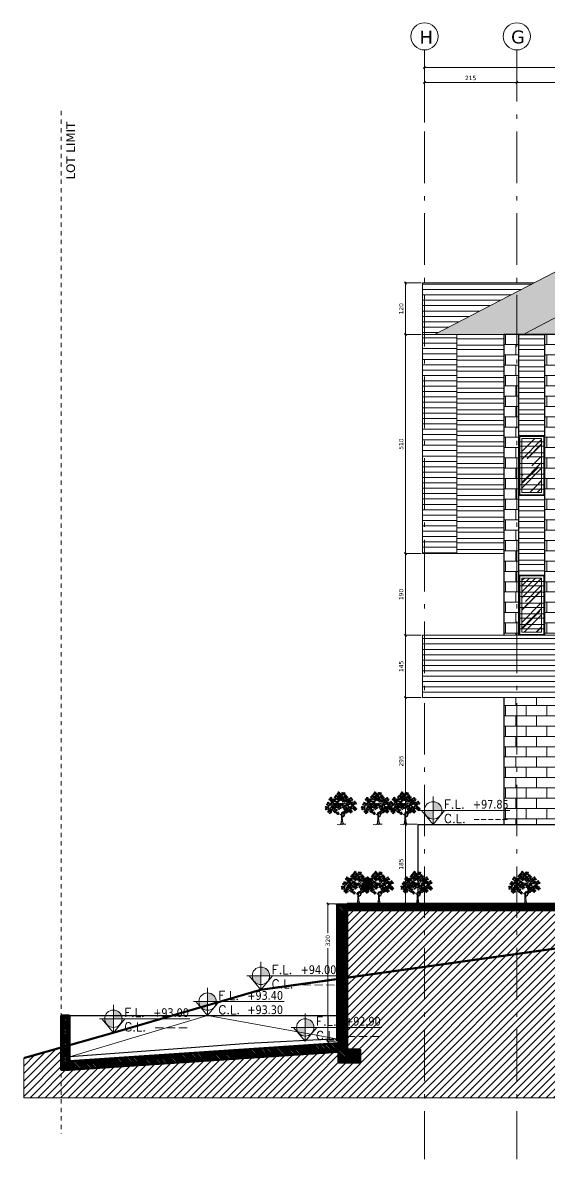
# Model space of a CAD drawing. Header units: inches. Extents: x -48 to 777, y -156 to 510.
# Drawn here: x 408.99 to 421.26, y -6.24 to 20.21 of the extents above; entities that cross this region are included whole.
import ezdxf
from ezdxf.enums import TextEntityAlignment as Align

# ---------------------------------------------------------------- set-up
doc = ezdxf.new("R2010")
doc.units = ezdxf.units.IN
doc.header["$MEASUREMENT"] = 0
for name, pattern in [('ACAD_ISO10W100', [18, 12, -3, 0, -3]), ('HIDDEN', [0.375, 0.25, -0.125]), ('NUHA', [1.45, 0.75, -0.25, 0.2, -0.25])]:
    doc.linetypes.add(name, pattern=pattern)
doc.layers.get('Defpoints').update_dxf_attribs({"lineweight": 5})
for name, color, linetype, lineweight in [('A-ANNOTATION', 34, 'Continuous', 5), ('A-AXIS ST', 251, 'ACAD_ISO10W100', 5), ('A-DIM', 9, 'Continuous', 5), ('A-HIDDEN', 254, 'HIDDEN', 5), ('A-PILLARS', 1, 'Continuous', 60), ('A-PLANTS', 3, 'Continuous', 5), ('A-SIGNS1', 20, 'Continuous', 15), ('A-SIGNS2', 30, 'Continuous', 15), ('A-TEXT', 50, 'Continuous', 15), ('A-WINDOWS', 4, 'Continuous', 20), ('C-STONE', 42, 'Continuous', 30), ('C-TILING', 31, 'Continuous', 30), ('D-STONE', 52, 'Continuous', 20), ('D-WOOD', 32, 'Continuous', 20), ('H-GLASS', 111, 'Continuous', 5), ('H-PILLARS', 61, 'Continuous', 5), ('H-WOOD', 26, 'Continuous', 5)]:
    doc.layers.add(name, color=color, linetype=linetype, lineweight=lineweight)
doc.layers.add('H-STONE', color=7, linetype='Continuous', lineweight=5, true_color=0xc8bd6a)
doc.layers.add('HH-DARK GREY', color=7, linetype='Continuous', lineweight=5, true_color=0x404040)
doc.styles.add('ROMAND', font='verdana.ttf')
doc.styles.add('ROMANS', font='romans__.ttf', dxfattribs={"height": 0.14})
doc.dimstyles.new('M-1.50', dxfattribs={"dimtxt": 0.1, "dimasz": 0.05, "dimexe": 0.025, "dimexo": 0.025, "dimgap": 0.05, "dimtad": 1, "dimlfac": 100, "dimrnd": 0.5, "dimzin": 9, "dimdsep": 46, "dimtxsty": 'ROMAND', "dimblk": 'OBLIQUE', "dimcen": 1, "dimdle": 0.025, "dimclrd": 256, "dimclre": 256, "dimclrt": 2, "dimadec": 0, "dimazin": 0, "dimtfac": 0.666667, "dimtmove": 2, "dimatfit": 3, "dimfxl": 0.04, "dimtolj": 1, "dimtzin": 5, "dimlwd": -1, "dimlwe": -1, "dimarcsym": 0})
pattern_1 = [(45, (0, 96.73333), (-0.088388348, 0.088388348), [])]

# ---------------------------------------------------------------- blocks, each defined once
blk = doc.blocks.new('DRC-LEF11')
for points in [[(-325, -375), (-466, 246), (-1031, 401), (-1313, -220), (-1736, 655), (-2512, 105), (-1962, -474), (-2554, -502), (-2526, -855), (-1553, -912), (-1680, -1731), (-1383, -898), (-904, -1406), (-255, -968), (-960, -488)], [(-417, 1201), (-1003, 888), (-1201, 1883), (-369, 1747), (-799, 2129), (-683, 2586), (-117, 2558), (-83, 2361), (183, 2279), (128, 1856), (769, 1999), (639, 1297), (67, 1454), (387, 888), (81, 1263), (-144, 608), (-703, 676)], [(2388, 1443), (2085, 1029), (2097, 1454), (1689, 1326), (1881, 801), (1514, 912), (1881, 685), (1607, 352), (1736, 37), (2056, 236), (2155, 580), (2178, 107), (2575, 142), (2511, 294), (2802, 311), (2435, 807), (2808, 964)], [(1593, -1462), (1791, -2436), (1269, -2493), (1170, -1900), (747, -2451), (-57, -1843), (789, -1236), (154, -1067), (253, -291), (1226, -615), (1621, -262), (2158, -700), (1678, -1293), (2355, -1618)]]:
    blk.add_lwpolyline(points, close=True)
blk = doc.blocks.new('Trf21')
for p, q in [((-0.088, 0.721), (-0.071, 0.665)), ((-0.087, 0.727), (-0.066, 0.667)), ((-0.128, 0.511), (-0.05, 0.451)), ((-0.071, 0.665), (-0.034, 0.628)), ((-0.066, 0.667), (-0.019, 0.627)), ((0.001, 0.247), (0.007, 0.388)), ((0.026, 0.193), (0.029, 0.375)), ((0.097, 0.63), (0.07, 0.541)), ((0.371, 0.6), (0.306, 0.557)), ((-0.032, 0.01), (-0.112, 0.016)), ((-0.045, 0.009), (-0.017, 0.057)), ((-0.042, 0.034), (0.003, 0.004)), ((-0.013, 0.047), (-0.032, 0.01)), ((-0.021, 0.004), (0.008, 0.026)), ((-0.017, 0.057), (-0.001, 0.225)), ((-0.001, 0.01), (0.092, -0.007)), ((0.003, 0.004), (0.037, 0.028)), ((0.021, 0.296), (0.075, 0.326)), ((0.025, 0.071), (0.045, 0.002)), ((0.032, 0.07), (0.026, 0.193)), ((0.056, -0.001), (0.032, 0.07)), ((0.092, -0.007), (0.163, 0.004))]:
    blk.add_line(p, q)
for points in [[(-0.128, 0.511), (-0.083, 0.47)], [(-0.101, 0.372), (-0.041, 0.269), (-0.001, 0.247)], [(0.005, 0.225), (-0.055, 0.266), (-0.101, 0.372)], [(0.099, 0.625), (0.081, 0.552)]]:
    blk.add_lwpolyline(points)
for centre, radius, start, end in [((0.018, 0.125), 0.0346, 210.3847, 292.3327), ((0.018, 0.128), 0.0346, 210.3847, 292.3327), ((0.008, 0.2), 0.0222, 233.6562, 325.635), ((0.006, 0.196), 0.0222, 238.7333, 337.3259)]:
    blk.add_arc(centre, radius, start, end)
for p, xscale, yscale, zscale, rotation in [((-0.38, 0.664), 2.433024000002827e-05, 2.433024000002827e-05, 2.433024000002827e-05, 355.8174267607223), ((-0.266, 0.78), 2.433024000002827e-05, 2.433024000002827e-05, 2.433024000002827e-05, 355.8174267607223), ((-0.252, 0.669), 2.027520000000564e-05, 2.027520000000564e-05, 2.027520000000564e-05, 206.5650511770604), ((-0.156, 0.736), 2.433023999999771e-05, 2.433023999999771e-05, 2.433023999999771e-05, 249.2089462000762), ((-0.106, 0.858), 2.43302399999876e-05, 2.43302399999876e-05, 2.43302399999876e-05, 251.5650511771555), ((-0.032, 0.956), 2.027520000000564e-05, 2.027520000000564e-05, 2.027520000000564e-05, 206.5650511770604), ((-0.024, 0.767), 2.43302399999876e-05, 2.43302399999876e-05, 2.43302399999876e-05, 251.5650511771555), ((0.031, 0.858), 2.43302399999876e-05, 2.43302399999876e-05, 2.43302399999876e-05, 251.5650511771555), ((0.104, 0.957), 2.433023999999771e-05, 2.433023999999771e-05, 2.433023999999771e-05, 249.2089462000762), ((0.101, 0.78), 2.027520000001363e-05, 2.027520000001363e-05, 2.027520000001363e-05, 251.2400569682416), ((0.154, 0.66), 2.43302399999876e-05, 2.43302399999876e-05, 2.43302399999876e-05, 251.5650511771555), ((0.182, 0.861), 2.433023999999771e-05, 2.433023999999771e-05, 2.433023999999771e-05, 249.2089462000762), ((0.24, 0.75), 2.027519999997771e-05, 2.027519999997771e-05, 2.027519999997771e-05, 116.5650511769465), ((0.305, 0.663), 2.43302399999876e-05, 2.43302399999876e-05, 2.43302399999876e-05, 251.5650511771555), ((0.35, 0.784), 2.43302399999876e-05, 2.43302399999876e-05, 2.43302399999876e-05, 251.5650511771555), ((0.43, 0.635), 2.433023999999771e-05, 2.433023999999771e-05, 2.433023999999771e-05, 249.2089462000762), ((-0.392, 0.483), 2.027519999995158e-05, 2.027519999995158e-05, 2.027519999995158e-05, 161.5699608730971), ((-0.316, 0.561), 2.43302399999876e-05, 2.43302399999876e-05, 2.43302399999876e-05, 251.5650511771555), ((-0.256, 0.411), 2.027519999995158e-05, 2.027519999995158e-05, 2.027519999995158e-05, 161.5699608730971), ((-0.211, 0.503), 2.43302399999876e-05, 2.43302399999876e-05, 2.43302399999876e-05, 251.5650511771555), ((-0.144, 0.613), 2.027520000000564e-05, 2.027520000000564e-05, 2.027520000000564e-05, 206.5650511770604), ((-0.137, 0.43), 2.43302399999876e-05, 2.43302399999876e-05, 2.43302399999876e-05, 251.5650511771555), ((-0.069, 0.538), 2.43302399999876e-05, 2.43302399999876e-05, 2.43302399999876e-05, 251.5650511771555), ((-0.046, 0.364), 1.520639999998978e-05, 1.520639999998978e-05, 1.520639999998978e-05, 71.5650511771524), ((0.025, 0.617), 2.027520000000564e-05, 2.027520000000564e-05, 2.027520000000564e-05, 206.5650511770604), ((0.099, 0.534), 2.43302399999876e-05, 2.43302399999876e-05, 2.43302399999876e-05, 251.5650511771555), ((0.138, 0.347), 1.520639999998978e-05, 1.520639999998978e-05, 1.520639999998978e-05, 71.5650511771524), ((0.213, 0.434), 2.433024000000841e-05, 2.433024000000841e-05, 2.433024000000841e-05, 324.0436233204519), ((0.228, 0.566), 2.433023999999771e-05, 2.433023999999771e-05, 2.433023999999771e-05, 249.2089462000762), ((0.325, 0.509), 2.433023999999771e-05, 2.433023999999771e-05, 2.433023999999771e-05, 249.2089462000762), ((0.39, 0.406), 2.43302399999876e-05, 2.43302399999876e-05, 2.43302399999876e-05, 251.5650511771555), ((0.48, 0.512), 2.433024000003196e-05, 2.433024000003196e-05, 2.433024000003196e-05, 206.2009624171324)]:
    blk.add_blockref('DRC-LEF11', p, dxfattribs=dict(xscale=xscale, yscale=yscale, zscale=zscale, rotation=rotation))
blk = doc.blocks.new('GXFHGCGFCD')
at = {"layer": 'A-SIGNS1', "linetype": 'NUHA'}
h = blk.add_hatch(color=256, dxfattribs=at)
h.paths.add_polyline_path([(90.382, 61.33), (90.382, 61.17), (90.542, 61.17, 0.414214)])
h.paths.add_polyline_path([(90.382, 61.17), (90.222, 61.17, 0.414214), (90.382, 61.01)])
at = {"layer": 'A-SIGNS1'}
for p, q in [((90.382, 60.914), (90.382, 61.426)), ((90.126, 61.17), (91.79, 61.17))]:
    blk.add_line(p, q, dxfattribs=at)
blk.add_circle((90.382, 61.17), 0.16, dxfattribs=at)
blk = doc.blocks.new('DGXFHXFGDFD')
at = {"layer": 'A-SIGNS1'}
blk.add_blockref('GXFHGCGFCD', (0, 0), dxfattribs=at)
at = {"layer": 'A-SIGNS2', "linetype": 'NUHA', "style": 'ROMANS'}
for s, p in [('F.L.', (90.583, 61.203)), ('C.L.', (90.583, 60.941))]:
    blk.add_text(s, height=0.16, dxfattribs=at).set_placement(p)
at = {"layer": 'A-SIGNS2', "style": 'ROMANS', "width": 0.910135, "flags": 4}
for tag, p, p2 in [('NIV.FINI', (91.116, 61.203), (91.79, 61.203)), ('NIV.BETON', (91.116, 60.941), (91.79, 60.941))]:
    blk.add_attdef(tag, text='', height=0.16, dxfattribs=at).set_placement(p, p2, align=Align.FIT)
blk = doc.blocks.new('_Oblique')
at = {"color": 0, "linetype": 'ByBlock', "lineweight": -2}
blk.add_line((-0.5, -0.5), (0.5, 0.5), dxfattribs=at)
blk = doc.blocks.new('*D698')
at = {"layer": 'A-DIM', "transparency": 16777216}
for p, q in [((416.279, -0.297), (416.077, -0.297)), ((416.102, -0.272), (416.102, -0.984)), ((416.102, -3.522), (416.102, -1.326)), ((416.279, -3.497), (416.077, -3.497))]:
    blk.add_line(p, q, dxfattribs=at)
at = {"layer": 'Defpoints', "color": 0, "transparency": 16777216}
for p in [(416.102, -0.297), (416.304, -0.297), (416.304, -3.497)]:
    blk.add_point(p, dxfattribs=at)
at = {"layer": 'A-DIM', "transparency": 16777216, "xscale": 0.05, "yscale": 0.05, "zscale": 0.05}
for p, rotation in [((416.102, -0.297), 90), ((416.102, -3.497), 270)]:
    blk.add_blockref('_Oblique', p, dxfattribs=dict(at, rotation=rotation))
at = {"layer": 'A-DIM', "color": 2, "transparency": 16777216, "insert": (416.102, -1.155), "char_height": 0.1, "attachment_point": 5, "rotation": 90, "style": 'ROMAND'}
blk.add_mtext('\\A1;320', dxfattribs=at)
blk = doc.blocks.new('*D699')
at = {"layer": 'A-DIM', "transparency": 16777216}
for p, q in [((418.179, 1.553), (417.887, 1.553)), ((417.912, -0.323), (417.912, 1.578)), ((418.179, -0.298), (417.887, -0.298))]:
    blk.add_line(p, q, dxfattribs=at)
at = {"layer": 'Defpoints', "color": 0, "transparency": 16777216}
for p in [(417.912, 1.553), (418.204, 1.553), (418.204, -0.298)]:
    blk.add_point(p, dxfattribs=at)
at = {"layer": 'A-DIM', "transparency": 16777216, "xscale": 0.05, "yscale": 0.05, "zscale": 0.05}
for p, rotation in [((417.912, 1.553), 90), ((417.912, -0.298), 270)]:
    blk.add_blockref('_Oblique', p, dxfattribs=dict(at, rotation=rotation))
at = {"layer": 'A-DIM', "color": 2, "transparency": 16777216, "insert": (417.81, 0.627), "char_height": 0.1, "attachment_point": 5, "rotation": 90, "style": 'ROMAND'}
blk.add_mtext('\\A1;185', dxfattribs=at)
blk = doc.blocks.new('*D700')
at = {"layer": 'A-DIM', "transparency": 16777216}
for p, q in [((418.279, 4.503), (417.887, 4.503)), ((417.912, 1.528), (417.912, 4.528)), ((418.179, 1.553), (417.887, 1.553))]:
    blk.add_line(p, q, dxfattribs=at)
at = {"layer": 'Defpoints', "color": 0, "transparency": 16777216}
for p in [(417.912, 4.503), (418.304, 4.503), (418.204, 1.553)]:
    blk.add_point(p, dxfattribs=at)
at = {"layer": 'A-DIM', "transparency": 16777216, "xscale": 0.05, "yscale": 0.05, "zscale": 0.05}
for p, rotation in [((417.912, 4.503), 90), ((417.912, 1.553), 270)]:
    blk.add_blockref('_Oblique', p, dxfattribs=dict(at, rotation=rotation))
at = {"layer": 'A-DIM', "color": 2, "transparency": 16777216, "insert": (417.81, 3.028), "char_height": 0.1, "attachment_point": 5, "rotation": 90, "style": 'ROMAND'}
blk.add_mtext('\\A1;295', dxfattribs=at)
blk = doc.blocks.new('*D701')
at = {"layer": 'A-DIM', "transparency": 16777216}
for p, q in [((418.279, 5.953), (417.887, 5.953)), ((417.912, 4.478), (417.912, 5.978)), ((418.279, 4.503), (417.887, 4.503))]:
    blk.add_line(p, q, dxfattribs=at)
at = {"layer": 'Defpoints', "color": 0, "transparency": 16777216}
for p in [(417.912, 5.953), (418.304, 5.953), (418.304, 4.503)]:
    blk.add_point(p, dxfattribs=at)
at = {"layer": 'A-DIM', "transparency": 16777216, "xscale": 0.05, "yscale": 0.05, "zscale": 0.05}
for p, rotation in [((417.912, 5.953), 90), ((417.912, 4.503), 270)]:
    blk.add_blockref('_Oblique', p, dxfattribs=dict(at, rotation=rotation))
at = {"layer": 'A-DIM', "color": 2, "transparency": 16777216, "insert": (417.811, 5.228), "char_height": 0.1, "attachment_point": 5, "rotation": 90, "style": 'ROMAND'}
blk.add_mtext('\\A1;145', dxfattribs=at)
blk = doc.blocks.new('*D702')
at = {"layer": 'A-DIM', "transparency": 16777216}
for p, q in [((418.279, 7.853), (417.887, 7.853)), ((417.912, 5.928), (417.912, 7.878)), ((418.279, 5.953), (417.887, 5.953))]:
    blk.add_line(p, q, dxfattribs=at)
at = {"layer": 'Defpoints', "color": 0, "transparency": 16777216}
for p in [(417.912, 7.853), (418.304, 7.853), (418.304, 5.953)]:
    blk.add_point(p, dxfattribs=at)
at = {"layer": 'A-DIM', "transparency": 16777216, "xscale": 0.05, "yscale": 0.05, "zscale": 0.05}
for p, rotation in [((417.912, 7.853), 90), ((417.912, 5.953), 270)]:
    blk.add_blockref('_Oblique', p, dxfattribs=dict(at, rotation=rotation))
at = {"layer": 'A-DIM', "color": 2, "transparency": 16777216, "insert": (417.81, 6.903), "char_height": 0.1, "attachment_point": 5, "rotation": 90, "style": 'ROMAND'}
blk.add_mtext('\\A1;190', dxfattribs=at)
blk = doc.blocks.new('*D703')
at = {"layer": 'A-DIM', "transparency": 16777216}
for p, q in [((417.912, 7.828), (417.912, 12.978)), ((418.279, 12.953), (417.887, 12.953)), ((418.279, 7.853), (417.887, 7.853))]:
    blk.add_line(p, q, dxfattribs=at)
at = {"layer": 'Defpoints', "color": 0, "transparency": 16777216}
for p in [(417.912, 12.953), (418.304, 12.953), (418.304, 7.853)]:
    blk.add_point(p, dxfattribs=at)
at = {"layer": 'A-DIM', "transparency": 16777216, "xscale": 0.05, "yscale": 0.05, "zscale": 0.05}
for p, rotation in [((417.912, 12.953), 90), ((417.912, 7.853), 270)]:
    blk.add_blockref('_Oblique', p, dxfattribs=dict(at, rotation=rotation))
at = {"layer": 'A-DIM', "color": 2, "transparency": 16777216, "insert": (417.81, 10.403), "char_height": 0.1, "attachment_point": 5, "rotation": 90, "style": 'ROMAND'}
blk.add_mtext('\\A1;510', dxfattribs=at)
blk = doc.blocks.new('*D704')
at = {"layer": 'A-DIM', "transparency": 16777216}
for p, q in [((418.279, 14.153), (417.887, 14.153)), ((417.912, 12.928), (417.912, 14.178)), ((418.279, 12.953), (417.887, 12.953))]:
    blk.add_line(p, q, dxfattribs=at)
at = {"layer": 'Defpoints', "color": 0, "transparency": 16777216}
for p in [(417.912, 14.153), (418.304, 14.153), (418.304, 12.953)]:
    blk.add_point(p, dxfattribs=at)
at = {"layer": 'A-DIM', "transparency": 16777216, "xscale": 0.05, "yscale": 0.05, "zscale": 0.05}
for p, rotation in [((417.912, 14.153), 90), ((417.912, 12.953), 270)]:
    blk.add_blockref('_Oblique', p, dxfattribs=dict(at, rotation=rotation))
at = {"layer": 'A-DIM', "color": 2, "transparency": 16777216, "insert": (417.81, 13.553), "char_height": 0.1, "attachment_point": 5, "rotation": 90, "style": 'ROMAND'}
blk.add_mtext('\\A1;120', dxfattribs=at)
blk = doc.blocks.new('*D835')
at = {"layer": 'A-DIM', "transparency": 16777216}
for p, q in [((418.329, 19.165), (445.73, 19.165)), ((418.354, 17.888), (418.354, 19.19)), ((445.705, 18.597), (445.705, 19.19))]:
    blk.add_line(p, q, dxfattribs=at)
at = {"layer": 'Defpoints', "color": 0, "transparency": 16777216}
for p in [(445.705, 19.165), (445.705, 18.572), (418.354, 17.863)]:
    blk.add_point(p, dxfattribs=at)
at = {"layer": 'A-DIM', "transparency": 16777216, "xscale": 0.05, "yscale": 0.05, "zscale": 0.05, "rotation": 180}
blk.add_blockref('_Oblique', (418.354, 19.165), dxfattribs=at)
at = {"layer": 'A-DIM', "transparency": 16777216, "xscale": 0.05, "yscale": 0.05, "zscale": 0.05}
blk.add_blockref('_Oblique', (445.705, 19.165), dxfattribs=at)
at = {"layer": 'A-DIM', "color": 2, "transparency": 16777216, "insert": (432.03, 19.267), "char_height": 0.1, "attachment_point": 5, "style": 'ROMAND'}
blk.add_mtext('\\A1;2735', dxfattribs=at)
blk = doc.blocks.new('*D836')
at = {"layer": 'A-DIM', "transparency": 16777216}
for p, q in [((426.129, 18.821), (420.479, 18.821)), ((420.504, 18.441), (420.504, 18.846)), ((426.104, 18.441), (426.104, 18.846))]:
    blk.add_line(p, q, dxfattribs=at)
at = {"layer": 'Defpoints', "color": 0, "transparency": 16777216}
for p in [(420.504, 18.821), (420.504, 18.416), (426.104, 18.416)]:
    blk.add_point(p, dxfattribs=at)
at = {"layer": 'A-DIM', "transparency": 16777216, "xscale": 0.05, "yscale": 0.05, "zscale": 0.05, "rotation": 180}
blk.add_blockref('_Oblique', (420.504, 18.821), dxfattribs=at)
at = {"layer": 'A-DIM', "transparency": 16777216, "xscale": 0.05, "yscale": 0.05, "zscale": 0.05}
blk.add_blockref('_Oblique', (426.104, 18.821), dxfattribs=at)
at = {"layer": 'A-DIM', "color": 2, "transparency": 16777216, "insert": (423.304, 18.923), "char_height": 0.1, "attachment_point": 5, "style": 'ROMAND'}
blk.add_mtext('\\A1;560', dxfattribs=at)
blk = doc.blocks.new('*D837')
at = {"layer": 'A-DIM', "transparency": 16777216}
for p, q in [((420.529, 18.821), (418.329, 18.821)), ((418.354, 18.441), (418.354, 18.846)), ((420.504, 18.441), (420.504, 18.846))]:
    blk.add_line(p, q, dxfattribs=at)
at = {"layer": 'Defpoints', "color": 0, "transparency": 16777216}
for p in [(418.354, 18.821), (418.354, 18.416), (420.504, 18.416)]:
    blk.add_point(p, dxfattribs=at)
at = {"layer": 'A-DIM', "transparency": 16777216, "xscale": 0.05, "yscale": 0.05, "zscale": 0.05, "rotation": 180}
blk.add_blockref('_Oblique', (418.354, 18.821), dxfattribs=at)
at = {"layer": 'A-DIM', "transparency": 16777216, "xscale": 0.05, "yscale": 0.05, "zscale": 0.05}
blk.add_blockref('_Oblique', (420.504, 18.821), dxfattribs=at)
at = {"layer": 'A-DIM', "color": 2, "transparency": 16777216, "insert": (419.429, 18.923), "char_height": 0.1, "attachment_point": 5, "style": 'ROMAND'}
blk.add_mtext('\\A1;215', dxfattribs=at)

msp = doc.modelspace()

# ---------------------------------------------------------------- hatches: boundary and pattern name
at = {"layer": 'H-GLASS'}
h = msp.add_hatch(dxfattribs=at)
h.set_pattern_fill('AR-RROOF', color=256, scale=0.3, angle=45)
h.paths.add_polyline_path([(420.62382, 9.27252), (421.08299, 9.27252), (421.08299, 10.53252), (420.62382, 10.53252)])
h = msp.add_hatch(dxfattribs=at)
h.set_pattern_fill('AR-RROOF', color=256, scale=0.3, angle=45)
h.paths.add_polyline_path([(420.62382, 6.02252), (421.08299, 6.02252), (421.08299, 7.28252), (420.62382, 7.28252)])
at = {"layer": 'H-PILLARS'}
h = msp.add_hatch(dxfattribs=at)
h.set_pattern_fill('ANSI31', color=256, scale=0.2, angle=90)
h.set_pattern_definition([(135, (41.252358, -0.95), (-0.0176776695, -0.0176776695), [])])
h.paths.add_polyline_path([(416.5538, -0.34745), (416.3538, -0.34745), (416.3538, -3.68978), (416.5538, -3.68978)])
h = msp.add_hatch(dxfattribs=at)
h.set_pattern_fill('ANSI31', color=256, scale=0.2, angle=90)
h.set_pattern_definition([(135, (5.539106, -0.943126), (-0.0176776695, -0.0176776695), [])])
h.paths.add_polyline_path([(410.0811, -2.89748), (409.89214, -2.89748), (409.89214, -4.16147), (410.0811, -4.16147)])
h = msp.add_hatch(dxfattribs=at)
h.set_pattern_fill('ANSI31', color=256, scale=0.2, angle=90)
h.set_pattern_definition([(135, (0, 96.73333), (-0.0176776695, -0.0176776695), [])])
h.paths.add_polyline_path([(416.3538, -3.53921), (416.3538, -3.73978), (410.0811, -4.16147), (410.0811, -3.96091)])
h = msp.add_hatch(dxfattribs=at)
h.set_pattern_fill('ANSI31', color=256, scale=0.2, angle=90)
h.set_pattern_definition([(135, (23.014495, 0.148311), (-0.0176776695, -0.0176776695), [])])
h.paths.add_polyline_path([(416.3538, -3.98978), (416.3538, -3.68978), (416.8538, -3.68978), (416.8538, -3.98978)])
at = {"layer": 'H-STONE'}
h = msp.add_hatch(dxfattribs=at)
h.set_pattern_fill('AR-B816', color=256, scale=0.03)
h.paths.add_polyline_path([(420.55382, 12.95252), (420.20382, 12.95252), (420.20382, 12.85252), (420.20382, 5.95252), (420.55382, 5.95252)])
h = msp.add_hatch(dxfattribs=at)
h.set_pattern_fill('AR-B816', color=256, scale=0.03)
h.paths.add_polyline_path([(421.15299, 5.95252), (421.75382, 5.95252), (421.75382, 12.95252), (421.15299, 12.95252)])
h = msp.add_hatch(dxfattribs=at)
h.set_pattern_fill('AR-B816', color=256, scale=0.03)
h.paths.add_polyline_path([(426.15382, 4.50252), (422.35299, 4.50252), (420.20382, 4.50252), (420.20382, 1.55252), (426.11733, 1.55252), (426.15382, 1.55252)])
at = {"layer": 'H-WOOD'}
h = msp.add_hatch(dxfattribs=at)
h.set_pattern_fill('ANSI31', color=256, angle=135)
h.paths.add_polyline_path([(418.30382, 14.15252), (418.30382, 12.95252), (418.5895, 12.95252), (420.90241, 14.15252)])
h = msp.add_hatch(dxfattribs=at)
h.set_pattern_fill('ANSI31', color=256, angle=135)
h.set_pattern_definition([(180, (8.30621, 0), (-1e-17, -0.125), [])])
h.paths.add_polyline_path([(419.10382, 12.95252), (418.30382, 12.95252), (418.30382, 7.85252), (419.10382, 7.85252), (419.10382, 11.20252)])
h = msp.add_hatch(dxfattribs=at)
h.set_pattern_fill('ANSI31', color=256, angle=135)
h.paths.add_polyline_path([(422.35299, 4.50252), (422.35299, 5.95252), (418.30382, 5.95252), (418.30382, 4.50252)])
at = {"layer": 'HH-DARK GREY'}
h = msp.add_hatch(dxfattribs=at)
h.set_pattern_fill('AR-RSHKE', color=256, scale=0.02)
h.set_pattern_definition([(0, (0, 96.73333), (0.51, 0.24), [0.12, -0.1, 0.14, -0.06, 0.18, -0.08]), (0, (0.12, 96.74333), (0.51, 0.24), [0.1, -0.38, 0.08, -0.12]), (0, (0.36, 96.71833), (0.51, 0.24), [0.06, -0.62]), (90, (0, 96.73333), (-0.17, 0.24), [0.23, -0.73]), (90, (0.12, 96.73333), (-0.17, 0.24), [0.225, -0.735]), (90, (0.22, 96.73333), (-0.17, 0.24), [0.21, -0.75]), (90, (0.36, 96.71833), (-0.17, 0.24), [0.23, -0.73]), (90, (0.42, 96.71833), (-0.17, 0.24), [0.23, -0.73]), (90, (0.6, 96.73333), (-0.17, 0.24), [0.22, -0.74])])
h.paths.add_polyline_path([(440.60547, 14.10252), (441.70547, 14.10252), (441.70547, 12.95205), (442.33047, 12.95205), (443.80555, 12.95252), (443.94888, 12.95252), (445.06783, 13.53306), (440.03774, 16.14281), (426.79573, 16.14281), (426.28531, 15.87799), (424.22813, 15.87799), (418.5895, 12.95252), (419.10382, 12.95252), (420.20382, 12.95252), (426.10382, 12.95252), (426.10382, 14.10252), (427.70383, 14.10252), (427.70383, 12.95252), (428.70382, 12.95252), (428.70382, 14.10252), (430.30383, 14.10252), (430.30383, 12.95252), (433.00754, 12.95252), (435.37969, 14.18326), (437.75184, 12.95252), (440.60547, 12.95252)])
h = msp.add_hatch(dxfattribs=at)
h.set_pattern_fill('ANSI31', color=256)
h.set_pattern_definition(pattern_1)
h.paths.add_polyline_path([(453.17856, 4.71953), (451.51765, 4.71953), (451.41861, 4.70331), (451.38757, 4.60407), (451.5155, 4.60077), (451.51858, 4.40062), (451.32549, 4.40556), (451.25836, 4.19093), (450.83683, 4.06182), (445.65536, 3.73661), (445.65536, 1.40252), (445.95536, 1.40252), (445.95536, 1.10252), (445.15536, 1.10252), (445.15536, 1.40252), (439.28106, 1.40252), (436.92636, 0.70252), (427.9038, -0.24995), (427.9038, -0.80247), (428.2038, -0.80247), (428.2038, -1.10247), (427.7038, -1.10247), (427.7038, -0.80247), (427.7038, -0.44748), (426.58956, -0.44748), (421.69371, -1.29748), (416.5538, -2.01609), (416.5538, -3.68978), (416.8538, -3.68978), (416.8538, -3.98978), (416.3538, -3.98978), (416.3538, -3.68978), (410.0811, -4.16147), (409.89214, -4.16147), (409.89214, -3.64071), (409.01763, -3.88803), (409.01763, -4.80931), (432.0065, -4.80931), (432.0065, -1.05206), (453.17856, -1.05206)])
h = msp.add_hatch(dxfattribs=at)
h.set_pattern_fill('ANSI31', color=256)
h.set_pattern_definition(pattern_1)
h.paths.add_polyline_path([(416.5538, -0.44748), (416.5538, -2.01609), (421.69371, -1.29748), (426.58956, -0.44748)])

# ---------------------------------------------------------------- linework, layer by layer
at = {"layer": 'A-ANNOTATION', "linetype": 'Continuous'}
for centre in [(418.35382, 19.89209), (420.50382, 19.89209)]:
    msp.add_circle(centre, 0.31723, dxfattribs=at)
at = {"layer": 'A-AXIS ST', "ltscale": 0.1}
for p, q in [((418.35382, 19.57485), (418.35382, -6.24262)), ((420.50382, 19.57485), (420.50382, -6.24262))]:
    msp.add_line(p, q, dxfattribs=at)
at = {"layer": 'A-HIDDEN', "ltscale": 0.4}
msp.add_line((409.89214, 18.15725), (409.89214, -5.65195), dxfattribs=at)
at = {"layer": 'A-HIDDEN', "const_width": 0.05}
msp.add_lwpolyline([(416.30382, -2.05104), (414.54109, -2.29748), (411.1058, -3.29748), (410.0811, -3.58728)], dxfattribs=at)
at = {"layer": 'A-PILLARS'}
for p, q in [((416.5538, -0.29748), (427.7038, -0.29748)), ((416.5538, -0.34748), (427.7038, -0.34748)), ((416.5538, -0.39748), (427.7038, -0.39748)), ((416.5538, -0.44748), (427.7038, -0.44748))]:
    msp.add_line(p, q, dxfattribs=at)
at = {"layer": 'A-PILLARS', "const_width": 0.05}
for points in [[(439.78564, 1.55252), (436.92636, 0.70252), (427.45353, -0.29748), (421.69371, -1.29748), (416.30382, -2.05104)], [(410.0811, -3.58728), (409.01763, -3.88803)]]:
    msp.add_lwpolyline(points, dxfattribs=at)
at = {"layer": 'A-PILLARS'}
for points in [[(416.5538, -0.34745), (416.3538, -0.34745), (416.3538, -3.68978), (416.5538, -3.68978)], [(410.0811, -2.89748), (409.89214, -2.89748), (409.89214, -4.16147), (410.0811, -4.16147)], [(416.3538, -3.53921), (416.3538, -3.73978), (410.0811, -4.16147), (410.0811, -3.96091)], [(416.3538, -3.98978), (416.3538, -3.68978), (416.8538, -3.68978), (416.8538, -3.98978)]]:
    msp.add_lwpolyline(points, close=True, dxfattribs=at)
at = {"layer": 'A-SIGNS1'}
for points in [[(418.82279, 1.87692), (418.55489, 1.55252), (418.28489, 1.87692)], [(414.80899, -1.97308), (414.54109, -2.29748), (414.27109, -1.97308)], [(413.56673, -2.57308), (413.29883, -2.89748), (413.02883, -2.57308)], [(410.0811, -3.86063), (413.29883, -2.89748), (416.30382, -3.44269)], [(411.3737, -2.97308), (411.1058, -3.29748), (410.8358, -2.97308)], [(415.84281, -3.17308), (415.57491, -3.49748), (415.3049, -3.17308)]]:
    msp.add_lwpolyline(points, dxfattribs=at)
at = {"layer": 'A-WINDOWS'}
for points in [[(420.57382, 10.58252), (421.13299, 10.58252), (421.13299, 9.22252), (420.57382, 9.22252)], [(420.62382, 10.53252), (421.08299, 10.53252), (421.08299, 9.27252), (420.62382, 9.27252)], [(420.57382, 7.33252), (421.13299, 7.33252), (421.13299, 5.97252), (420.57382, 5.97252)], [(420.62382, 7.28252), (421.08299, 7.28252), (421.08299, 6.02252), (420.62382, 6.02252)]]:
    msp.add_lwpolyline(points, close=True, dxfattribs=at)
at = {"layer": 'C-STONE'}
for p, q in [((420.20382, 12.95252), (420.20382, 5.95252)), ((420.20382, 4.50252), (420.20382, 1.55252))]:
    msp.add_line(p, q, dxfattribs=at)
for points in [[(426.10382, 12.95252), (420.20382, 12.95252)], [(420.55382, 5.95252), (420.55382, 12.95252), (421.15299, 12.95252), (421.15299, 5.95252)], [(418.20382, -0.39748), (418.20382, 1.55252), (427.65382, 1.55252)], [(416.32382, -3.49748), (416.32382, -0.31748), (416.30382, -0.31748), (416.30382, -3.49748)]]:
    msp.add_lwpolyline(points, dxfattribs=at)
msp.add_lwpolyline([(416.5538, -0.31748), (416.30382, -0.31748), (416.30382, -0.29748), (416.5538, -0.29748)], close=True, dxfattribs=at)
at = {"layer": 'C-TILING'}
for points in [[(410.0811, -2.94058), (410.0811, -2.89748), (416.30382, -2.89748)], [(416.3538, -3.43893), (414.24469, -3.54748), (412.91448, -3.64748), (410.0811, -3.86063)]]:
    msp.add_lwpolyline(points, dxfattribs=at)
at = {"layer": 'D-STONE'}
for p, q in [((426.79573, 16.14281), (420.7001, 12.98023)), ((424.22813, 15.87799), (418.5895, 12.95252))]:
    msp.add_line(p, q, dxfattribs=at)
at = {"layer": 'D-WOOD'}
for points in [[(420.90241, 14.15252), (418.30382, 14.15252), (418.30382, 12.95252)], [(419.10382, 12.95252), (418.30382, 12.95252), (418.30382, 7.85252), (419.10382, 7.85252), (419.10382, 11.20252), (419.10382, 11.20252), (419.10382, 12.95252)]]:
    msp.add_lwpolyline(points, dxfattribs=at)
for points in [[(419.10382, 12.95252), (420.20382, 12.95252), (420.20382, 12.85252), (419.10382, 12.85252)], [(419.10382, 12.70252), (420.20382, 12.70252), (420.20382, 12.60252), (419.10382, 12.60252)], [(420.55382, 12.95252), (421.15299, 12.95252), (421.15299, 12.85252), (420.55382, 12.85252)], [(420.55382, 12.70252), (421.15299, 12.70252), (421.15299, 12.60252), (420.55382, 12.60252)], [(419.10382, 12.45252), (420.20382, 12.45252), (420.20382, 12.35252), (419.10382, 12.35252)], [(420.55382, 12.45252), (421.15299, 12.45252), (421.15299, 12.35252), (420.55382, 12.35252)], [(419.10382, 12.20252), (420.20382, 12.20252), (420.20382, 12.10252), (419.10382, 12.10252)], [(420.55382, 12.20252), (421.15299, 12.20252), (421.15299, 12.10252), (420.55382, 12.10252)], [(419.10382, 11.95252), (420.20382, 11.95252), (420.20382, 11.85252), (419.10382, 11.85252)], [(420.55382, 11.95252), (421.15299, 11.95252), (421.15299, 11.85252), (420.55382, 11.85252)], [(419.10382, 11.70252), (420.20382, 11.70252), (420.20382, 11.60252), (419.10382, 11.60252)], [(420.55382, 11.70252), (421.15299, 11.70252), (421.15299, 11.60252), (420.55382, 11.60252)], [(419.10382, 11.45252), (420.20382, 11.45252), (420.20382, 11.35252), (419.10382, 11.35252)], [(420.55382, 11.45252), (421.15299, 11.45252), (421.15299, 11.35252), (420.55382, 11.35252)], [(419.10382, 11.20252), (420.20382, 11.20252), (420.20382, 11.10252), (419.10382, 11.10252)], [(420.55382, 11.20252), (421.15299, 11.20252), (421.15299, 11.10252), (420.55382, 11.10252)], [(419.10382, 10.95252), (420.20382, 10.95252), (420.20382, 10.85252), (419.10382, 10.85252)], [(420.55382, 10.95252), (421.15299, 10.95252), (421.15299, 10.85252), (420.55382, 10.85252)], [(419.10382, 10.70252), (420.20382, 10.70252), (420.20382, 10.60252), (419.10382, 10.60252)], [(420.55382, 10.70252), (421.15299, 10.70252), (421.15299, 10.60252), (420.55382, 10.60252)], [(420.55382, 10.60252), (421.15299, 10.60252), (421.15299, 9.20252), (420.55382, 9.20252)], [(419.10382, 10.45252), (420.20382, 10.45252), (420.20382, 10.35252), (419.10382, 10.35252)], [(420.55382, 10.45252), (421.15299, 10.45252), (421.15299, 10.35252), (420.55382, 10.35252)], [(419.10382, 10.20252), (420.20382, 10.20252), (420.20382, 10.10252), (419.10382, 10.10252)], [(420.55382, 10.20252), (421.15299, 10.20252), (421.15299, 10.10252), (420.55382, 10.10252)], [(419.10382, 9.95252), (420.20382, 9.95252), (420.20382, 9.85252), (419.10382, 9.85252)], [(420.55382, 9.95252), (421.15299, 9.95252), (421.15299, 9.85252), (420.55382, 9.85252)], [(419.10382, 9.70252), (420.20382, 9.70252), (420.20382, 9.60252), (419.10382, 9.60252)], [(420.55382, 9.70252), (421.15299, 9.70252), (421.15299, 9.60252), (420.55382, 9.60252)], [(419.10382, 9.45252), (420.20382, 9.45252), (420.20382, 9.35252), (419.10382, 9.35252)], [(420.55382, 9.45252), (421.15299, 9.45252), (421.15299, 9.35252), (420.55382, 9.35252)], [(419.10382, 9.20252), (420.20382, 9.20252), (420.20382, 9.10252), (419.10382, 9.10252)], [(420.55382, 9.20252), (421.15299, 9.20252), (421.15299, 9.10252), (420.55382, 9.10252)], [(419.10382, 8.95252), (420.20382, 8.95252), (420.20382, 8.85252), (419.10382, 8.85252)], [(420.55382, 8.95252), (421.15299, 8.95252), (421.15299, 8.85252), (420.55382, 8.85252)], [(419.10382, 8.70252), (420.20382, 8.70252), (420.20382, 8.60252), (419.10382, 8.60252)], [(420.55382, 8.70252), (421.15299, 8.70252), (421.15299, 8.60252), (420.55382, 8.60252)], [(419.10382, 8.45252), (420.20382, 8.45252), (420.20382, 8.35252), (419.10382, 8.35252)], [(419.10382, 8.20252), (420.20382, 8.20252), (420.20382, 8.10252), (419.10382, 8.10252)], [(420.55382, 8.45252), (421.15299, 8.45252), (421.15299, 8.35252), (420.55382, 8.35252)], [(420.55382, 8.20252), (421.15299, 8.20252), (421.15299, 8.10252), (420.55382, 8.10252)], [(419.10382, 7.95252), (420.20382, 7.95252), (420.20382, 7.85252), (419.10382, 7.85252)], [(420.55382, 7.95252), (421.15299, 7.95252), (421.15299, 7.85252), (420.55382, 7.85252)], [(420.55382, 7.70252), (421.15299, 7.70252), (421.15299, 7.60252), (420.55382, 7.60252)], [(420.55382, 7.45252), (421.15299, 7.45252), (421.15299, 7.35252), (420.55382, 7.35252)], [(420.55382, 7.35252), (421.15299, 7.35252), (421.15299, 5.95252), (420.55382, 5.95252)], [(420.55382, 7.20252), (421.15299, 7.20252), (421.15299, 7.10252), (420.55382, 7.10252)], [(420.55382, 6.95252), (421.15299, 6.95252), (421.15299, 6.85252), (420.55382, 6.85252)], [(420.55382, 6.70252), (421.15299, 6.70252), (421.15299, 6.60252), (420.55382, 6.60252)], [(420.55382, 6.45252), (421.15299, 6.45252), (421.15299, 6.35252), (420.55382, 6.35252)], [(420.55382, 6.20252), (421.15299, 6.20252), (421.15299, 6.10252), (420.55382, 6.10252)], [(422.35299, 4.50252), (418.30382, 4.50252), (418.30382, 5.95252), (422.35299, 5.95252)]]:
    msp.add_lwpolyline(points, close=True, dxfattribs=at)
at = {"layer": 'HH-DARK GREY'}
msp.add_lwpolyline([(409.01763, -3.88803), (409.01763, -4.80931), (432.0065, -4.80931), (432.0065, -1.05206), (453.17856, -1.05206), (453.17856, 4.71953)], dxfattribs=at)

# ---------------------------------------------------------------- block references
at = {"layer": 'A-PLANTS', "xscale": -0.75, "yscale": 0.75, "zscale": 0.75}
for p in [(416.43782, 1.54654), (417.28335, 1.54654), (417.91338, 1.54654), (416.81748, -0.30346), (417.29808, -0.30346), (418.20165, -0.30346), (420.71346, -0.30346)]:
    msp.add_blockref('Trf21', p, dxfattribs=at)
at = {"layer": 'A-SIGNS1'}
ref = msp.add_blockref('DGXFHXFGDFD', (304.02299, -75.63784), dxfattribs=dict(at, xscale=1.267200000000003, yscale=1.267200000000003, zscale=1.267200000000003))
ref.add_attrib('NIV.FINI', '+97.85', dxfattribs={"layer": 'A-SIGNS2', "height": 0.202752, "style": 'ROMAND', "width": 0.797031}).set_placement((419.48501, 1.91877), (420.31298, 1.91877), align=Align.FIT)
ref.add_attrib('NIV.BETON', '-----', dxfattribs={"layer": 'A-SIGNS2', "height": 0.202752, "style": 'ROMAND', "width": 1.307645}).set_placement((419.48501, 1.58701), (420.31298, 1.58701), align=Align.FIT)
ref = msp.add_blockref('DGXFHXFGDFD', (300.00919, -79.48784), dxfattribs=dict(at, xscale=1.267200000000003, yscale=1.267200000000003, zscale=1.267200000000003))
ref.add_attrib('NIV.FINI', '+94.00', dxfattribs={"layer": 'A-SIGNS2', "height": 0.202752, "style": 'ROMAND', "width": 0.797031}).set_placement((415.47121, -1.93123), (416.29918, -1.93123), align=Align.FIT)
ref.add_attrib('NIV.BETON', '---', dxfattribs={"layer": 'A-SIGNS2', "height": 0.202752, "style": 'ROMAND', "width": 2.179409}).set_placement((415.47121, -2.26299), (416.29918, -2.26299), align=Align.FIT)
ref = msp.add_blockref('DGXFHXFGDFD', (298.76693, -80.08784), dxfattribs=dict(at, xscale=1.267200000000003, yscale=1.267200000000003, zscale=1.267200000000003))
ref.add_attrib('NIV.FINI', '+93.40', dxfattribs={"layer": 'A-SIGNS2', "height": 0.202752, "style": 'ROMAND', "width": 0.797031}).set_placement((414.22895, -2.53123), (415.05691, -2.53123), align=Align.FIT)
ref.add_attrib('NIV.BETON', '+93.30', dxfattribs={"layer": 'A-SIGNS2', "height": 0.202752, "style": 'ROMAND', "width": 0.797031}).set_placement((414.22895, -2.86299), (415.05691, -2.86299), align=Align.FIT)
ref = msp.add_blockref('DGXFHXFGDFD', (296.5739, -80.48784), dxfattribs=dict(at, xscale=1.267200000000003, yscale=1.267200000000003, zscale=1.267200000000003))
ref.add_attrib('NIV.FINI', '+93.00', dxfattribs={"layer": 'A-SIGNS2', "height": 0.202752, "style": 'ROMAND', "width": 0.797031}).set_placement((412.03592, -2.93123), (412.86388, -2.93123), align=Align.FIT)
ref.add_attrib('NIV.BETON', '---', dxfattribs={"layer": 'A-SIGNS2', "height": 0.202752, "style": 'ROMAND', "width": 2.179409}).set_placement((412.03592, -3.26299), (412.86388, -3.26299), align=Align.FIT)
ref = msp.add_blockref('DGXFHXFGDFD', (301.043, -80.68784), dxfattribs=dict(at, xscale=1.267200000000003, yscale=1.267200000000003, zscale=1.267200000000003))
ref.add_attrib('NIV.FINI', '+92.90', dxfattribs={"layer": 'A-SIGNS2', "height": 0.202752, "style": 'ROMAND', "width": 0.797031}).set_placement((416.50502, -3.13123), (417.33299, -3.13123), align=Align.FIT)
ref.add_attrib('NIV.BETON', '---', dxfattribs={"layer": 'A-SIGNS2', "height": 0.202752, "style": 'ROMAND', "width": 2.179409}).set_placement((416.50502, -3.46299), (417.33299, -3.46299), align=Align.FIT)

# ---------------------------------------------------------------- texts
at = {"layer": 'A-ANNOTATION', "char_height": 0.3, "width": 5.0170833, "attachment_point": 7, "style": 'ROMAND'}
for s, insert in [('\\pi2.3938;H', (415.8465, 19.72214)), ('\\pi2.3749;G', (417.9965, 19.72214))]:
    msp.add_mtext(s, dxfattribs=dict(at, insert=insert))
at = {"layer": 'A-TEXT', "insert": (410.01004, 16.56127), "char_height": 0.2, "width": 3.1472551, "attachment_point": 1, "rotation": 90, "style": 'ROMAND'}
msp.add_mtext('LOT LIMIT', dxfattribs=at)

# ---------------------------------------------------------------- dimensions: what is measured, and where the dimension line sits
at = {"layer": 'A-DIM'}
for base, p1, p2, picture, middle in [((445.70525, 19.16483), (418.35382, 17.86343), (445.70525, 18.57179), '*D835', (432.02954, 19.26691)), ((418.35382, 18.82073), (420.50382, 18.41598), (418.35382, 18.41598), '*D837', (419.42882, 18.92281)), ((420.50382, 18.82073), (426.10382, 18.41598), (420.50382, 18.41598), '*D836', (423.30382, 18.92278))]:
    dim = msp.add_linear_dim(base=base, p1=p1, p2=p2, dimstyle='M-1.50', dxfattribs=at)
    dim.commit()
    dim.dimension.update_dxf_attribs({"geometry": picture, "text_midpoint": middle})
for base, p1, p2, picture, middle in [((417.91209, 14.15252), (418.30382, 12.95252), (418.30382, 14.15252), '*D704', (417.81001, 13.55252)), ((417.91209, 12.95252), (418.30382, 7.85252), (418.30382, 12.95252), '*D703', (417.81004, 10.40252)), ((417.91209, 7.85252), (418.30382, 5.95252), (418.30382, 7.85252), '*D702', (417.81004, 6.90252)), ((417.91209, 5.95252), (418.30382, 4.50252), (418.30382, 5.95252), '*D701', (417.81088, 5.22752)), ((417.91209, 4.50252), (418.20382, 1.55252), (418.30382, 4.50252), '*D700', (417.81001, 3.02752)), ((417.91209, 1.55252), (418.20382, -0.29762), (418.20382, 1.55252), '*D699', (417.80981, 0.62745))]:
    dim = msp.add_linear_dim(base=base, p1=p1, p2=p2, angle=90, dimstyle='M-1.50', dxfattribs=at)
    dim.commit()
    dim.dimension.update_dxf_attribs({"geometry": picture, "text_midpoint": middle})
dim = msp.add_linear_dim(base=(416.10202, -0.29748), p1=(416.30382, -3.49748), p2=(416.30382, -0.29748), angle=90, dimstyle='M-1.50', dxfattribs=at)
dim.commit()
dim.dimension.update_dxf_attribs({"geometry": '*D698', "text_midpoint": (416.10202, -1.15467), "dimtype": 160})

doc.saveas('drawing.dxf')
